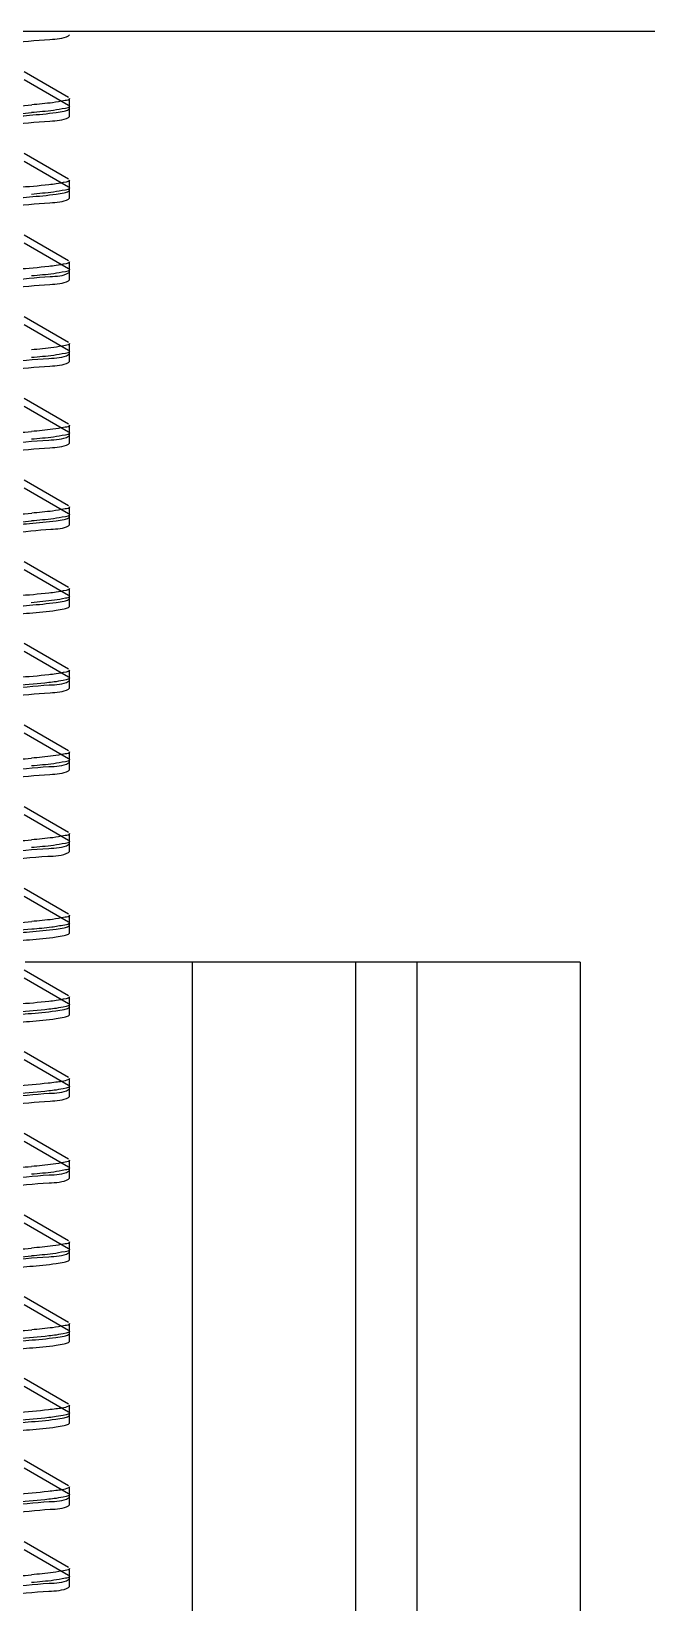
# Model space of a CAD drawing. Extents: x 27938 to 1507990, y 110129 to 923079.
# Drawn here: x 455492.8 to 455672, y 383488.3 to 383946.5 of the extents above; entities that cross this region are included whole.
import ezdxf

# ---------------------------------------------------------------- set-up
doc = ezdxf.new("R2010")
doc.units = 0
doc.header["$LTSCALE"] = 1000
doc.header["$MEASUREMENT"] = 0
doc.layers.add('BZ', color=2, linetype='Continuous')

msp = doc.modelspace()

# ---------------------------------------------------------------- linework, layer by layer
at = {"linetype": 'Continuous'}
for p, q in [((455503.63, 383945.22), (455503.86, 383945.48)), ((455503.63, 383927.18), (455490.71, 383934.66)), ((455503.63, 383924.9), (455490.71, 383932.38)), ((455503.63, 383923.68), (455503.86, 383923.94)), ((455503.86, 383923.94), (455503.86, 383926.92)), ((455503.86, 383923.94), (455503.86, 383926.92)), ((455503.86, 383921.66), (455503.86, 383924.64)), ((455503.63, 383921.4), (455503.86, 383921.66)), ((455503.63, 383903.37), (455490.71, 383910.85)), ((455503.63, 383901.09), (455490.71, 383908.57)), ((455503.63, 383899.87), (455503.86, 383900.13)), ((455503.86, 383900.13), (455503.86, 383903.11)), ((455503.86, 383900.13), (455503.86, 383903.11)), ((455503.86, 383897.85), (455503.86, 383900.83)), ((455503.86, 383897.85), (455503.86, 383900.83)), ((455503.63, 383897.59), (455503.86, 383897.85)), ((455503.63, 383879.56), (455490.71, 383887.04)), ((455503.63, 383877.28), (455490.71, 383884.76)), ((455503.86, 383876.32), (455503.86, 383879.29)), ((455503.86, 383876.32), (455503.86, 383879.29)), ((455503.86, 383874.04), (455503.86, 383877.02)), ((455503.86, 383874.04), (455503.86, 383877.02)), ((455503.63, 383876.06), (455503.86, 383876.32)), ((455503.63, 383873.78), (455503.86, 383874.04)), ((455503.63, 383855.74), (455490.71, 383863.22)), ((455503.63, 383853.46), (455490.71, 383860.95)), ((455503.86, 383852.5), (455503.86, 383855.48)), ((455503.86, 383852.5), (455503.86, 383855.48)), ((455503.63, 383852.24), (455503.86, 383852.5)), ((455503.63, 383849.97), (455503.86, 383850.23)), ((455503.86, 383850.23), (455503.86, 383853.2)), ((455503.86, 383850.23), (455503.86, 383853.2)), ((455503.63, 383831.93), (455490.71, 383839.41)), ((455503.63, 383829.65), (455490.71, 383837.13)), ((455503.86, 383828.69), (455503.86, 383831.67)), ((455503.86, 383828.69), (455503.86, 383831.67)), ((455503.63, 383828.43), (455503.86, 383828.69)), ((455503.86, 383826.41), (455503.86, 383829.39)), ((455503.86, 383826.41), (455503.86, 383829.39)), ((455503.63, 383826.15), (455503.86, 383826.41)), ((455503.63, 383808.12), (455490.71, 383815.6)), ((455503.63, 383805.84), (455490.71, 383813.32)), ((455503.63, 383804.62), (455503.86, 383804.88)), ((455503.86, 383804.88), (455503.86, 383807.86)), ((455503.86, 383804.88), (455503.86, 383807.86)), ((455503.86, 383802.6), (455503.86, 383805.58)), ((455503.86, 383802.6), (455503.86, 383805.58)), ((455503.63, 383802.34), (455503.86, 383802.6)), ((455503.63, 383784.3), (455490.71, 383791.79)), ((455503.63, 383782.03), (455490.71, 383789.51)), ((455503.63, 383780.81), (455503.86, 383781.07)), ((455503.86, 383781.07), (455503.86, 383784.04)), ((455503.86, 383778.79), (455503.86, 383781.76)), ((455503.86, 383778.79), (455503.86, 383781.76)), ((455503.63, 383778.53), (455503.86, 383778.79)), ((455503.63, 383760.49), (455490.71, 383767.97)), ((455503.63, 383758.21), (455490.71, 383765.69)), ((455503.86, 383757.25), (455503.86, 383760.23)), ((455503.86, 383757.25), (455503.86, 383760.23)), ((455503.86, 383754.97), (455503.86, 383757.95)), ((455503.86, 383754.97), (455503.86, 383757.95)), ((455503.63, 383756.99), (455503.86, 383757.25)), ((455503.63, 383754.71), (455503.86, 383754.97)), ((455503.63, 383736.68), (455490.71, 383744.16)), ((455503.63, 383734.4), (455490.71, 383741.88)), ((455503.86, 383733.44), (455503.86, 383736.42)), ((455503.86, 383733.44), (455503.86, 383736.42)), ((455503.63, 383733.18), (455503.86, 383733.44)), ((455503.63, 383730.9), (455503.86, 383731.16)), ((455503.86, 383731.16), (455503.86, 383734.14)), ((455503.86, 383731.16), (455503.86, 383734.14)), ((455503.63, 383712.87), (455490.71, 383720.35)), ((455503.63, 383710.59), (455490.71, 383718.07)), ((455503.86, 383709.63), (455503.86, 383712.6)), ((455503.86, 383709.63), (455503.86, 383712.6)), ((455503.63, 383709.37), (455503.86, 383709.63)), ((455503.86, 383707.35), (455503.86, 383710.33)), ((455503.86, 383707.35), (455503.86, 383710.33)), ((455503.63, 383707.09), (455503.86, 383707.35)), ((455503.63, 383689.05), (455490.71, 383696.53)), ((455503.63, 383686.77), (455490.71, 383694.26)), ((455503.63, 383685.55), (455503.86, 383685.82)), ((455503.86, 383685.82), (455503.86, 383688.79)), ((455503.86, 383685.82), (455503.86, 383688.79)), ((455503.86, 383683.54), (455503.86, 383686.51)), ((455503.86, 383683.54), (455503.86, 383686.51)), ((455503.63, 383683.28), (455503.86, 383683.54)), ((455503.63, 383665.24), (455490.71, 383672.72)), ((455652.69, 383675.04), (455490.97, 383675.04)), ((455539.58, 383675.04), (455539.58, 378934.02)), ((455587.2, 383675.04), (455587.2, 378934.02)), ((455605.06, 383675.04), (455605.06, 378934.02)), ((455652.69, 383675.04), (455652.69, 378934.02)), ((455503.63, 383662.96), (455490.71, 383670.44)), ((455503.63, 383661.74), (455503.86, 383662)), ((455503.86, 383662), (455503.86, 383664.98)), ((455503.86, 383662), (455503.86, 383664.98)), ((455503.86, 383659.72), (455503.86, 383662.7)), ((455503.86, 383659.72), (455503.86, 383662.7)), ((455503.63, 383659.46), (455503.86, 383659.72)), ((455503.63, 383641.43), (455490.71, 383648.91)), ((455503.63, 383639.15), (455490.71, 383646.63)), ((455503.86, 383638.19), (455503.86, 383641.17)), ((455503.86, 383638.19), (455503.86, 383641.17)), ((455503.86, 383635.91), (455503.86, 383638.89)), ((455503.86, 383635.91), (455503.86, 383638.89)), ((455503.63, 383637.93), (455503.86, 383638.19)), ((455503.63, 383635.65), (455503.86, 383635.91)), ((455503.63, 383617.61), (455490.71, 383625.1)), ((455503.63, 383615.34), (455490.71, 383622.82)), ((455503.86, 383614.38), (455503.86, 383617.35)), ((455503.86, 383614.38), (455503.86, 383617.35)), ((455503.63, 383614.12), (455503.86, 383614.38)), ((455503.63, 383611.84), (455503.86, 383612.1)), ((455503.86, 383612.1), (455503.86, 383615.07)), ((455503.86, 383612.1), (455503.86, 383615.07)), ((455503.63, 383593.8), (455490.71, 383601.28)), ((455503.63, 383591.52), (455490.71, 383599)), ((455503.86, 383590.56), (455503.86, 383593.54)), ((455503.86, 383590.56), (455503.86, 383593.54)), ((455503.63, 383590.3), (455503.86, 383590.56)), ((455503.86, 383588.29), (455503.86, 383591.26)), ((455503.86, 383588.29), (455503.86, 383591.26)), ((455503.63, 383588.02), (455503.86, 383588.29)), ((455503.63, 383569.99), (455490.71, 383577.47)), ((455503.63, 383567.71), (455490.71, 383575.19)), ((455503.63, 383566.49), (455503.86, 383566.75)), ((455503.86, 383566.75), (455503.86, 383569.73)), ((455503.86, 383566.75), (455503.86, 383569.73)), ((455503.86, 383564.47), (455503.86, 383567.45)), ((455503.86, 383564.47), (455503.86, 383567.45)), ((455503.63, 383564.21), (455503.86, 383564.47)), ((455503.63, 383546.18), (455490.71, 383553.66)), ((455503.63, 383543.9), (455490.71, 383551.38)), ((455503.63, 383542.68), (455503.86, 383542.94)), ((455503.86, 383542.94), (455503.86, 383545.92)), ((455503.86, 383542.94), (455503.86, 383545.92)), ((455503.86, 383540.66), (455503.86, 383543.64)), ((455503.86, 383540.66), (455503.86, 383543.64)), ((455503.63, 383540.4), (455503.86, 383540.66)), ((455503.63, 383522.36), (455490.71, 383529.85)), ((455503.63, 383520.08), (455490.71, 383527.57)), ((455503.86, 383519.13), (455503.86, 383522.1)), ((455503.86, 383519.13), (455503.86, 383522.1)), ((455503.86, 383516.85), (455503.86, 383519.82)), ((455503.86, 383516.85), (455503.86, 383519.82)), ((455503.63, 383518.86), (455503.86, 383519.13)), ((455503.63, 383516.59), (455503.86, 383516.85)), ((455503.63, 383498.55), (455490.71, 383506.03)), ((455503.63, 383496.27), (455490.71, 383503.75)), ((455503.86, 383495.31), (455503.86, 383498.29)), ((455503.86, 383495.31), (455503.86, 383498.29)), ((455503.63, 383495.05), (455503.86, 383495.31)), ((455503.63, 383492.77), (455503.86, 383493.03)), ((455503.86, 383493.03), (455503.86, 383496.01)), ((455503.86, 383493.03), (455503.86, 383496.01))]:
    msp.add_line(p, q, dxfattribs=at)
for centre, radius, start, end in [((455456.83, 384354.34), 430.77, 273.6985, 274.7995), ((455458.46, 384331.48), 410.12, 273.8286, 274.8033), ((455457.23, 384254.03), 425.7, 273.7304, 274.8001), ((455456.84, 384235.12), 430.61, 273.6995, 274.7995), ((455458.46, 384212.41), 410.12, 273.8286, 274.8033), ((455457.66, 384153.42), 420.32, 273.7644, 274.8009), ((455457.24, 384134.8), 425.53, 273.7314, 274.8001), ((455456.86, 384115.9), 430.46, 273.7005, 274.7995), ((455457.67, 384034.18), 420.14, 273.7655, 274.8009), ((455457.26, 384015.57), 425.36, 273.7325, 274.8002), ((455457.27, 384013.18), 425.25, 273.7327, 274.7996), ((455456.87, 383996.68), 430.3, 273.7014, 274.7995), ((455457.68, 383914.94), 419.97, 273.7666, 274.8009)]:
    msp.add_arc(centre, radius, start, end, dxfattribs=at)
for points, knots in [([(455485.85, 383943.11), (455489.96, 383943.39), (455495.73, 383944.19), (455502.02, 383944.29), (455503.63, 383945.22)], [0, 0, 0, 0, 0.690321, 1, 1, 1, 1]), ([(455488.81, 383921.78), (455489.96, 383921.87), (455493.7, 383922.16), (455497.44, 383922.5), (455500.02, 383922.86)], [0, 0, 0, 0, 0.30753, 1, 1, 1, 1]), ([(455503.86, 383926.92), (455503.86, 383926.46), (455501.41, 383926.19), (455500.19, 383925.85), (455498.97, 383925.7)], [0, 0, 0, 0, 0.270547, 1, 1, 1, 1]), ([(455503.86, 383924.64), (455503.86, 383924.21), (455501.56, 383923.92), (455500.41, 383923.61), (455499.25, 383923.46)], [0, 0, 0, 0, 0.271487, 1, 1, 1, 1]), ([(455500.02, 383922.86), (455500.81, 383922.98), (455502.01, 383923.19), (455503.25, 383923.46), (455503.63, 383923.68)], [0, 0, 0, 0, 0.642805, 1, 1, 1, 1]), ([(455485.86, 383919.3), (455489.97, 383919.58), (455495.74, 383920.37), (455502.02, 383920.48), (455503.63, 383921.4)], [0, 0, 0, 0, 0.690305, 1, 1, 1, 1]), ([(455500.02, 383902.03), (455499.31, 383901.93), (455495.58, 383901.47), (455491.84, 383901.17), (455488.81, 383900.95)], [0, 0, 0, 0, 0.1913, 1, 1, 1, 1]), ([(455503.86, 383900.83), (455503.86, 383900.39), (455501.57, 383900.11), (455500.41, 383899.8), (455499.25, 383899.65)], [0, 0, 0, 0, 0.2715, 1, 1, 1, 1]), ([(455503.86, 383903.11), (455503.86, 383902.74), (455501.98, 383902.42), (455500.98, 383902.16), (455500.02, 383902.03)], [0, 0, 0, 0, 0.274618, 1, 1, 1, 1]), ([(455485.95, 383895.49), (455490.04, 383895.77), (455495.78, 383896.56), (455502.03, 383896.67), (455503.63, 383897.59)], [0, 0, 0, 0, 0.690212, 1, 1, 1, 1]), ([(455488.75, 383897.97), (455489.91, 383898.05), (455493.66, 383898.35), (455497.42, 383898.68), (455500, 383899.05)], [0, 0, 0, 0, 0.307512, 1, 1, 1, 1]), ([(455500, 383899.05), (455500.79, 383899.16), (455502.01, 383899.37), (455503.24, 383899.65), (455503.63, 383899.87)], [0, 0, 0, 0, 0.642967, 1, 1, 1, 1]), ([(455500, 383878.21), (455499.29, 383878.11), (455495.55, 383877.65), (455491.79, 383877.35), (455488.75, 383877.13)], [0, 0, 0, 0, 0.191312, 1, 1, 1, 1]), ([(455503.86, 383877.02), (455503.86, 383876.58), (455501.58, 383876.3), (455500.43, 383875.99), (455499.28, 383875.84)], [0, 0, 0, 0, 0.27159, 1, 1, 1, 1]), ([(455503.86, 383879.29), (455503.86, 383878.92), (455501.97, 383878.61), (455500.97, 383878.35), (455500, 383878.21)], [0, 0, 0, 0, 0.274544, 1, 1, 1, 1]), ([(455485.94, 383871.68), (455490.03, 383871.96), (455495.78, 383872.75), (455502.03, 383872.86), (455503.63, 383873.78)], [0, 0, 0, 0, 0.690224, 1, 1, 1, 1]), ([(455486.04, 383873.96), (455490.11, 383874.24), (455495.82, 383875.03), (455502.04, 383875.14), (455503.63, 383876.06)], [0, 0, 0, 0, 0.690121, 1, 1, 1, 1]), ([(455503.86, 383855.48), (455503.86, 383855.05), (455501.59, 383854.76), (455500.44, 383854.45), (455499.29, 383854.3)], [0, 0, 0, 0, 0.271635, 1, 1, 1, 1]), ([(455484.93, 383850.07), (455489.26, 383850.36), (455495.33, 383851.2), (455501.95, 383851.28), (455503.63, 383852.24)], [0, 0, 0, 0, 0.691208, 1, 1, 1, 1]), ([(455485.87, 383847.86), (455489.98, 383848.14), (455495.75, 383848.94), (455502.03, 383849.04), (455503.63, 383849.97)], [0, 0, 0, 0, 0.690293, 1, 1, 1, 1]), ([(455503.86, 383853.2), (455503.86, 383852.77), (455501.58, 383852.48), (455500.42, 383852.17), (455499.28, 383852.02)], [0, 0, 0, 0, 0.27157, 1, 1, 1, 1]), ([(455503.86, 383831.67), (455503.86, 383831.22), (455501.44, 383830.94), (455500.23, 383830.61), (455499.02, 383830.46)], [0, 0, 0, 0, 0.270722, 1, 1, 1, 1]), ([(455484.63, 383826.24), (455489.03, 383826.53), (455495.19, 383827.39), (455501.92, 383827.45), (455503.63, 383828.43)], [0, 0, 0, 0, 0.691489, 1, 1, 1, 1]), ([(455503.86, 383829.39), (455503.86, 383828.96), (455501.57, 383828.67), (455500.41, 383828.36), (455499.26, 383828.21)], [0, 0, 0, 0, 0.271511, 1, 1, 1, 1]), ([(455485.85, 383824.04), (455489.96, 383824.32), (455495.73, 383825.12), (455502.02, 383825.23), (455503.63, 383826.15)], [0, 0, 0, 0, 0.690321, 1, 1, 1, 1]), ([(455488.81, 383802.72), (455489.96, 383802.81), (455493.7, 383803.1), (455497.45, 383803.44), (455500.02, 383803.8)], [0, 0, 0, 0, 0.307531, 1, 1, 1, 1]), ([(455503.86, 383807.86), (455503.86, 383807.4), (455501.41, 383807.13), (455500.19, 383806.79), (455498.97, 383806.64)], [0, 0, 0, 0, 0.270552, 1, 1, 1, 1]), ([(455503.86, 383805.58), (455503.86, 383805.14), (455501.56, 383804.86), (455500.41, 383804.54), (455499.25, 383804.39)], [0, 0, 0, 0, 0.271487, 1, 1, 1, 1]), ([(455500.02, 383803.8), (455500.81, 383803.91), (455502.01, 383804.12), (455503.25, 383804.4), (455503.63, 383804.62)], [0, 0, 0, 0, 0.642799, 1, 1, 1, 1]), ([(455486.88, 383800.3), (455490.75, 383800.57), (455496.19, 383801.33), (455502.11, 383801.47), (455503.63, 383802.34)], [0, 0, 0, 0, 0.689207, 1, 1, 1, 1]), ([(455500.02, 383782.96), (455499.31, 383782.86), (455495.58, 383782.41), (455491.84, 383782.11), (455488.81, 383781.88)], [0, 0, 0, 0, 0.1913, 1, 1, 1, 1]), ([(455503.86, 383781.76), (455503.86, 383781.35), (455501.71, 383781.06), (455500.61, 383780.76), (455499.52, 383780.62)], [0, 0, 0, 0, 0.272455, 1, 1, 1, 1]), ([(455500, 383779.99), (455500.79, 383780.1), (455502.01, 383780.31), (455503.24, 383780.58), (455503.63, 383780.81)], [0, 0, 0, 0, 0.642963, 1, 1, 1, 1]), ([(455503.86, 383784.04), (455503.86, 383783.67), (455501.98, 383783.36), (455500.98, 383783.1), (455500.02, 383782.96)], [0, 0, 0, 0, 0.274621, 1, 1, 1, 1]), ([(455488.73, 383776.62), (455489.88, 383776.71), (455493.65, 383777), (455497.41, 383777.34), (455500, 383777.71)], [0, 0, 0, 0, 0.307506, 1, 1, 1, 1]), ([(455488.75, 383778.9), (455489.91, 383778.99), (455493.66, 383779.28), (455497.42, 383779.62), (455500, 383779.99)], [0, 0, 0, 0, 0.307513, 1, 1, 1, 1]), ([(455500, 383777.71), (455500.79, 383777.82), (455502, 383778.03), (455503.24, 383778.31), (455503.63, 383778.53)], [0, 0, 0, 0, 0.643037, 1, 1, 1, 1]), ([(455500, 383759.15), (455499.29, 383759.05), (455495.55, 383758.59), (455491.79, 383758.29), (455488.75, 383758.07)], [0, 0, 0, 0, 0.191312, 1, 1, 1, 1]), ([(455503.86, 383760.23), (455503.86, 383759.86), (455501.97, 383759.54), (455500.97, 383759.29), (455500, 383759.15)], [0, 0, 0, 0, 0.274546, 1, 1, 1, 1]), ([(455503.86, 383757.95), (455503.86, 383757.58), (455501.96, 383757.26), (455500.97, 383757.01), (455500, 383756.87)], [0, 0, 0, 0, 0.274513, 1, 1, 1, 1]), ([(455485.25, 383754.84), (455489.51, 383755.13), (455495.47, 383755.96), (455501.97, 383756.04), (455503.63, 383756.99)], [0, 0, 0, 0, 0.690898, 1, 1, 1, 1]), ([(455485.94, 383752.61), (455490.04, 383752.89), (455495.78, 383753.69), (455502.03, 383753.8), (455503.63, 383754.71)], [0, 0, 0, 0, 0.690221, 1, 1, 1, 1]), ([(455500, 383756.87), (455499.28, 383756.77), (455495.53, 383756.31), (455491.77, 383756.01), (455488.73, 383755.79)], [0, 0, 0, 0, 0.191316, 1, 1, 1, 1]), ([(455503.86, 383736.42), (455503.86, 383735.97), (455501.48, 383735.69), (455500.28, 383735.37), (455499.09, 383735.21)], [0, 0, 0, 0, 0.270937, 1, 1, 1, 1]), ([(455484.94, 383731.01), (455489.27, 383731.3), (455495.33, 383732.14), (455501.95, 383732.21), (455503.63, 383733.18)], [0, 0, 0, 0, 0.691198, 1, 1, 1, 1]), ([(455485.87, 383728.8), (455489.98, 383729.07), (455495.75, 383729.87), (455502.03, 383729.98), (455503.63, 383730.9)], [0, 0, 0, 0, 0.690292, 1, 1, 1, 1]), ([(455503.86, 383734.14), (455503.86, 383733.71), (455501.58, 383733.42), (455500.43, 383733.11), (455499.28, 383732.96)], [0, 0, 0, 0, 0.271573, 1, 1, 1, 1]), ([(455503.86, 383712.6), (455503.86, 383712.15), (455501.44, 383711.88), (455500.24, 383711.55), (455499.02, 383711.39)], [0, 0, 0, 0, 0.270729, 1, 1, 1, 1]), ([(455484.64, 383707.18), (455489.04, 383707.47), (455495.2, 383708.32), (455501.92, 383708.39), (455503.63, 383709.37)], [0, 0, 0, 0, 0.69148, 1, 1, 1, 1]), ([(455503.86, 383710.33), (455503.86, 383709.89), (455501.57, 383709.61), (455500.41, 383709.29), (455499.26, 383709.14)], [0, 0, 0, 0, 0.271512, 1, 1, 1, 1]), ([(455483.74, 383704.84), (455488.36, 383705.14), (455494.8, 383706.03), (455501.84, 383706.07), (455503.63, 383707.09)], [0, 0, 0, 0, 0.692236, 1, 1, 1, 1]), ([(455488.81, 383683.66), (455489.96, 383683.74), (455493.71, 383684.04), (455497.45, 383684.37), (455500.02, 383684.74)], [0, 0, 0, 0, 0.307531, 1, 1, 1, 1]), ([(455503.86, 383686.51), (455503.86, 383686.03), (455501.27, 383685.78), (455499.99, 383685.42), (455498.7, 383685.26)], [0, 0, 0, 0, 0.269818, 1, 1, 1, 1]), ([(455503.86, 383688.79), (455503.86, 383688.33), (455501.41, 383688.06), (455500.19, 383687.73), (455498.97, 383687.57)], [0, 0, 0, 0, 0.270557, 1, 1, 1, 1]), ([(455500.02, 383684.74), (455500.81, 383684.85), (455502.01, 383685.06), (455503.25, 383685.33), (455503.63, 383685.55)], [0, 0, 0, 0, 0.642793, 1, 1, 1, 1]), ([(455488.77, 383681.37), (455489.93, 383681.46), (455493.68, 383681.75), (455497.43, 383682.09), (455500.01, 383682.46)], [0, 0, 0, 0, 0.307522, 1, 1, 1, 1]), ([(455500.01, 383682.46), (455500.8, 383682.57), (455502.01, 383682.78), (455503.24, 383683.05), (455503.63, 383683.28)], [0, 0, 0, 0, 0.642903, 1, 1, 1, 1]), ([(455500.02, 383663.9), (455499.31, 383663.8), (455495.58, 383663.34), (455491.84, 383663.04), (455488.81, 383662.82)], [0, 0, 0, 0, 0.191299, 1, 1, 1, 1]), ([(455499.88, 383660.9), (455500.7, 383661.02), (455501.95, 383661.23), (455503.23, 383661.51), (455503.63, 383661.74)], [0, 0, 0, 0, 0.644321, 1, 1, 1, 1]), ([(455503.86, 383662.7), (455503.86, 383662.33), (455501.97, 383662.01), (455500.98, 383661.76), (455500.01, 383661.62)], [0, 0, 0, 0, 0.274573, 1, 1, 1, 1]), ([(455503.86, 383664.98), (455503.86, 383664.61), (455501.98, 383664.29), (455500.98, 383664.04), (455500.02, 383663.9)], [0, 0, 0, 0, 0.274623, 1, 1, 1, 1]), ([(455488.29, 383659.81), (455489.48, 383659.89), (455493.35, 383660.19), (455497.21, 383660.53), (455499.88, 383660.9)], [0, 0, 0, 0, 0.307277, 1, 1, 1, 1]), ([(455488.73, 383657.56), (455489.88, 383657.64), (455493.65, 383657.94), (455497.41, 383658.28), (455500, 383658.64)], [0, 0, 0, 0, 0.307507, 1, 1, 1, 1]), ([(455500.01, 383661.62), (455499.3, 383661.52), (455495.56, 383661.06), (455491.81, 383660.76), (455488.77, 383660.54)], [0, 0, 0, 0, 0.191309, 1, 1, 1, 1]), ([(455500, 383658.64), (455500.79, 383658.75), (455502, 383658.96), (455503.24, 383659.24), (455503.63, 383659.46)], [0, 0, 0, 0, 0.643034, 1, 1, 1, 1]), ([(455499.88, 383640.07), (455499.14, 383639.96), (455495.29, 383639.5), (455491.42, 383639.2), (455488.29, 383638.97)], [0, 0, 0, 0, 0.191493, 1, 1, 1, 1]), ([(455503.86, 383641.17), (455503.86, 383641.04), (455502.43, 383640.15), (455501.14, 383640.24), (455499.88, 383640.07)], [0, 0, 0, 0, 0.088769, 1, 1, 1, 1]), ([(455503.86, 383638.89), (455503.86, 383638.52), (455501.96, 383638.2), (455500.97, 383637.94), (455500, 383637.81)], [0, 0, 0, 0, 0.274514, 1, 1, 1, 1]), ([(455485.26, 383635.78), (455489.52, 383636.07), (455495.47, 383636.89), (455501.97, 383636.98), (455503.63, 383637.93)], [0, 0, 0, 0, 0.690888, 1, 1, 1, 1]), ([(455485.95, 383633.55), (455490.04, 383633.83), (455495.78, 383634.62), (455502.03, 383634.73), (455503.63, 383635.65)], [0, 0, 0, 0, 0.690218, 1, 1, 1, 1]), ([(455500, 383637.81), (455499.28, 383637.7), (455495.54, 383637.24), (455491.77, 383636.95), (455488.73, 383636.72)], [0, 0, 0, 0, 0.191315, 1, 1, 1, 1]), ([(455503.86, 383617.35), (455503.86, 383616.91), (455501.48, 383616.63), (455500.29, 383616.3), (455499.09, 383616.15)], [0, 0, 0, 0, 0.270944, 1, 1, 1, 1]), ([(455484.95, 383611.95), (455489.28, 383612.24), (455495.33, 383613.07), (455501.95, 383613.15), (455503.63, 383614.12)], [0, 0, 0, 0, 0.691188, 1, 1, 1, 1]), ([(455484.95, 383609.67), (455489.28, 383609.96), (455495.34, 383610.8), (455501.95, 383610.87), (455503.63, 383611.84)], [0, 0, 0, 0, 0.691187, 1, 1, 1, 1]), ([(455503.86, 383615.07), (455503.86, 383614.64), (455501.58, 383614.36), (455500.43, 383614.04), (455499.28, 383613.89)], [0, 0, 0, 0, 0.271575, 1, 1, 1, 1]), ([(455503.86, 383593.54), (455503.86, 383593.09), (455501.44, 383592.82), (455500.24, 383592.48), (455499.03, 383592.33)], [0, 0, 0, 0, 0.270735, 1, 1, 1, 1]), ([(455484.65, 383588.11), (455489.05, 383588.41), (455495.2, 383589.26), (455501.92, 383589.32), (455503.63, 383590.3)], [0, 0, 0, 0, 0.691471, 1, 1, 1, 1]), ([(455503.86, 383591.26), (455503.86, 383590.81), (455501.44, 383590.54), (455500.23, 383590.2), (455499.01, 383590.05)], [0, 0, 0, 0, 0.270728, 1, 1, 1, 1]), ([(455488.84, 383586.13), (455489.99, 383586.21), (455493.72, 383586.51), (455497.46, 383586.84), (455500.03, 383587.21)], [0, 0, 0, 0, 0.307538, 1, 1, 1, 1]), ([(455500.03, 383587.21), (455500.81, 383587.32), (455502.02, 383587.53), (455503.25, 383587.8), (455503.63, 383588.02)], [0, 0, 0, 0, 0.642724, 1, 1, 1, 1]), ([(455488.49, 383564.57), (455489.67, 383564.65), (455493.48, 383564.95), (455497.3, 383565.29), (455499.92, 383565.66)], [0, 0, 0, 0, 0.307301, 1, 1, 1, 1]), ([(455500.03, 383566.37), (455499.32, 383566.27), (455495.6, 383565.81), (455491.86, 383565.51), (455488.84, 383565.29)], [0, 0, 0, 0, 0.191295, 1, 1, 1, 1]), ([(455503.86, 383569.73), (455503.86, 383569.27), (455501.41, 383569), (455500.2, 383568.66), (455498.97, 383568.51)], [0, 0, 0, 0, 0.270562, 1, 1, 1, 1]), ([(455499.92, 383565.66), (455500.73, 383565.77), (455501.97, 383565.99), (455503.24, 383566.27), (455503.63, 383566.49)], [0, 0, 0, 0, 0.643804, 1, 1, 1, 1]), ([(455503.86, 383567.45), (455503.86, 383567.08), (455501.98, 383566.76), (455500.99, 383566.51), (455500.03, 383566.37)], [0, 0, 0, 0, 0.274655, 1, 1, 1, 1]), ([(455488.77, 383562.31), (455489.93, 383562.4), (455493.68, 383562.69), (455497.43, 383563.03), (455500.01, 383563.39)], [0, 0, 0, 0, 0.30752, 1, 1, 1, 1]), ([(455500.01, 383563.39), (455500.8, 383563.5), (455502.01, 383563.71), (455503.24, 383563.99), (455503.63, 383564.21)], [0, 0, 0, 0, 0.642901, 1, 1, 1, 1]), ([(455499.92, 383544.82), (455499.2, 383544.72), (455495.4, 383544.26), (455491.58, 383543.96), (455488.49, 383543.73)], [0, 0, 0, 0, 0.191493, 1, 1, 1, 1]), ([(455500.01, 383542.56), (455499.3, 383542.45), (455495.56, 383542), (455491.81, 383541.7), (455488.78, 383541.47)], [0, 0, 0, 0, 0.191309, 1, 1, 1, 1]), ([(455499.88, 383541.84), (455500.7, 383541.95), (455501.95, 383542.17), (455503.23, 383542.45), (455503.63, 383542.68)], [0, 0, 0, 0, 0.644305, 1, 1, 1, 1]), ([(455503.86, 383545.92), (455503.86, 383545.79), (455502.46, 383544.91), (455501.17, 383545), (455499.92, 383544.82)], [0, 0, 0, 0, 0.089018, 1, 1, 1, 1]), ([(455503.86, 383543.64), (455503.86, 383543.27), (455501.97, 383542.95), (455500.98, 383542.69), (455500.01, 383542.56)], [0, 0, 0, 0, 0.274574, 1, 1, 1, 1]), ([(455488.29, 383540.74), (455489.48, 383540.83), (455493.35, 383541.13), (455497.22, 383541.47), (455499.88, 383541.84)], [0, 0, 0, 0, 0.307277, 1, 1, 1, 1]), ([(455488.73, 383538.49), (455489.89, 383538.58), (455493.65, 383538.87), (455497.41, 383539.21), (455500, 383539.58)], [0, 0, 0, 0, 0.307507, 1, 1, 1, 1]), ([(455500, 383539.58), (455500.79, 383539.69), (455502, 383539.9), (455503.24, 383540.18), (455503.63, 383540.4)], [0, 0, 0, 0, 0.643031, 1, 1, 1, 1]), ([(455499.88, 383521), (455499.14, 383520.9), (455495.29, 383520.44), (455491.42, 383520.13), (455488.29, 383519.91)], [0, 0, 0, 0, 0.191494, 1, 1, 1, 1]), ([(455503.86, 383522.1), (455503.86, 383521.98), (455502.44, 383521.09), (455501.14, 383521.18), (455499.88, 383521)], [0, 0, 0, 0, 0.088777, 1, 1, 1, 1]), ([(455503.86, 383519.82), (455503.86, 383519.45), (455501.96, 383519.13), (455500.97, 383518.88), (455500, 383518.74)], [0, 0, 0, 0, 0.274515, 1, 1, 1, 1]), ([(455485.27, 383516.72), (455489.52, 383517), (455495.48, 383517.83), (455501.97, 383517.92), (455503.63, 383518.86)], [0, 0, 0, 0, 0.690877, 1, 1, 1, 1]), ([(455486.17, 383514.5), (455490.21, 383514.78), (455495.88, 383515.56), (455502.05, 383515.68), (455503.63, 383516.59)], [0, 0, 0, 0, 0.689986, 1, 1, 1, 1]), ([(455500, 383518.74), (455499.28, 383518.64), (455495.54, 383518.18), (455491.77, 383517.88), (455488.73, 383517.66)], [0, 0, 0, 0, 0.191315, 1, 1, 1, 1]), ([(455503.86, 383498.29), (455503.86, 383497.84), (455501.48, 383497.57), (455500.29, 383497.24), (455499.09, 383497.09)], [0, 0, 0, 0, 0.270952, 1, 1, 1, 1]), ([(455484.76, 383490.59), (455489.13, 383490.88), (455495.25, 383491.73), (455501.93, 383491.8), (455503.63, 383492.77)], [0, 0, 0, 0, 0.691368, 1, 1, 1, 1]), ([(455484.96, 383492.88), (455489.28, 383493.17), (455495.34, 383494.01), (455501.95, 383494.09), (455503.63, 383495.05)], [0, 0, 0, 0, 0.691179, 1, 1, 1, 1]), ([(455503.86, 383496.01), (455503.86, 383495.58), (455501.61, 383495.29), (455500.47, 383494.99), (455499.33, 383494.84)], [0, 0, 0, 0, 0.271773, 1, 1, 1, 1])]:
    msp.add_open_spline(points, degree=3, knots=knots, dxfattribs=at)
for points in [[(455499.25, 383923.46), (455497.11, 383923.18), (455494.96, 383922.98), (455492.8, 383922.8)], [(455498.97, 383925.7), (455496.94, 383925.45), (455494.91, 383925.26), (455492.87, 383925.08)], [(455499.25, 383899.65), (455497.11, 383899.37), (455494.96, 383899.17), (455492.8, 383898.98)], [(455499.28, 383875.84), (455497.13, 383875.56), (455494.96, 383875.36), (455492.8, 383875.17)], [(455499.29, 383854.3), (455497.13, 383854.02), (455494.96, 383853.82), (455492.79, 383853.64)], [(455499.28, 383852.02), (455497.12, 383851.74), (455494.96, 383851.54), (455492.8, 383851.36)], [(455499.26, 383828.21), (455497.11, 383827.93), (455494.96, 383827.73), (455492.8, 383827.55)], [(455499.02, 383830.46), (455496.97, 383830.2), (455494.91, 383830), (455492.85, 383829.83)], [(455499.25, 383804.39), (455497.11, 383804.12), (455494.96, 383803.92), (455492.8, 383803.73)], [(455498.97, 383806.64), (455496.94, 383806.38), (455494.91, 383806.19), (455492.87, 383806.02)], [(455499.52, 383780.62), (455497.26, 383780.32), (455495, 383780.11), (455492.73, 383779.91)], [(455499.09, 383735.21), (455497.01, 383734.95), (455494.92, 383734.75), (455492.83, 383734.58)], [(455499.28, 383732.96), (455497.12, 383732.68), (455494.96, 383732.48), (455492.8, 383732.29)], [(455499.26, 383709.14), (455497.11, 383708.87), (455494.96, 383708.67), (455492.8, 383708.48)], [(455499.02, 383711.39), (455496.97, 383711.13), (455494.91, 383710.94), (455492.85, 383710.77)], [(455492.89, 383684.68), (455489.85, 383684.42), (455486.8, 383684.2), (455483.74, 383684)], [(455498.97, 383687.57), (455496.94, 383687.32), (455494.91, 383687.13), (455492.87, 383686.95)], [(455498.7, 383685.26), (455496.77, 383685.02), (455494.83, 383684.84), (455492.89, 383684.68)], [(455499.09, 383616.15), (455497.01, 383615.88), (455494.92, 383615.69), (455492.83, 383615.51)], [(455499.28, 383613.89), (455497.12, 383613.61), (455494.96, 383613.41), (455492.8, 383613.23)], [(455499.03, 383592.33), (455496.97, 383592.07), (455494.91, 383591.88), (455492.85, 383591.7)], [(455499.01, 383590.05), (455496.97, 383589.79), (455494.91, 383589.6), (455492.85, 383589.42)], [(455498.97, 383568.51), (455496.94, 383568.25), (455494.91, 383568.06), (455492.87, 383567.89)], [(455499.09, 383497.09), (455497.01, 383496.82), (455494.92, 383496.63), (455492.83, 383496.45)], [(455499.33, 383494.84), (455497.16, 383494.55), (455494.97, 383494.35), (455492.78, 383494.17)]]:
    msp.add_open_spline(points, degree=3, dxfattribs=at)
at = {"layer": 'BZ'}
msp.add_line((458564.25, 383946.48), (447556.3, 383946.48), dxfattribs=at)

doc.saveas('drawing.dxf')
